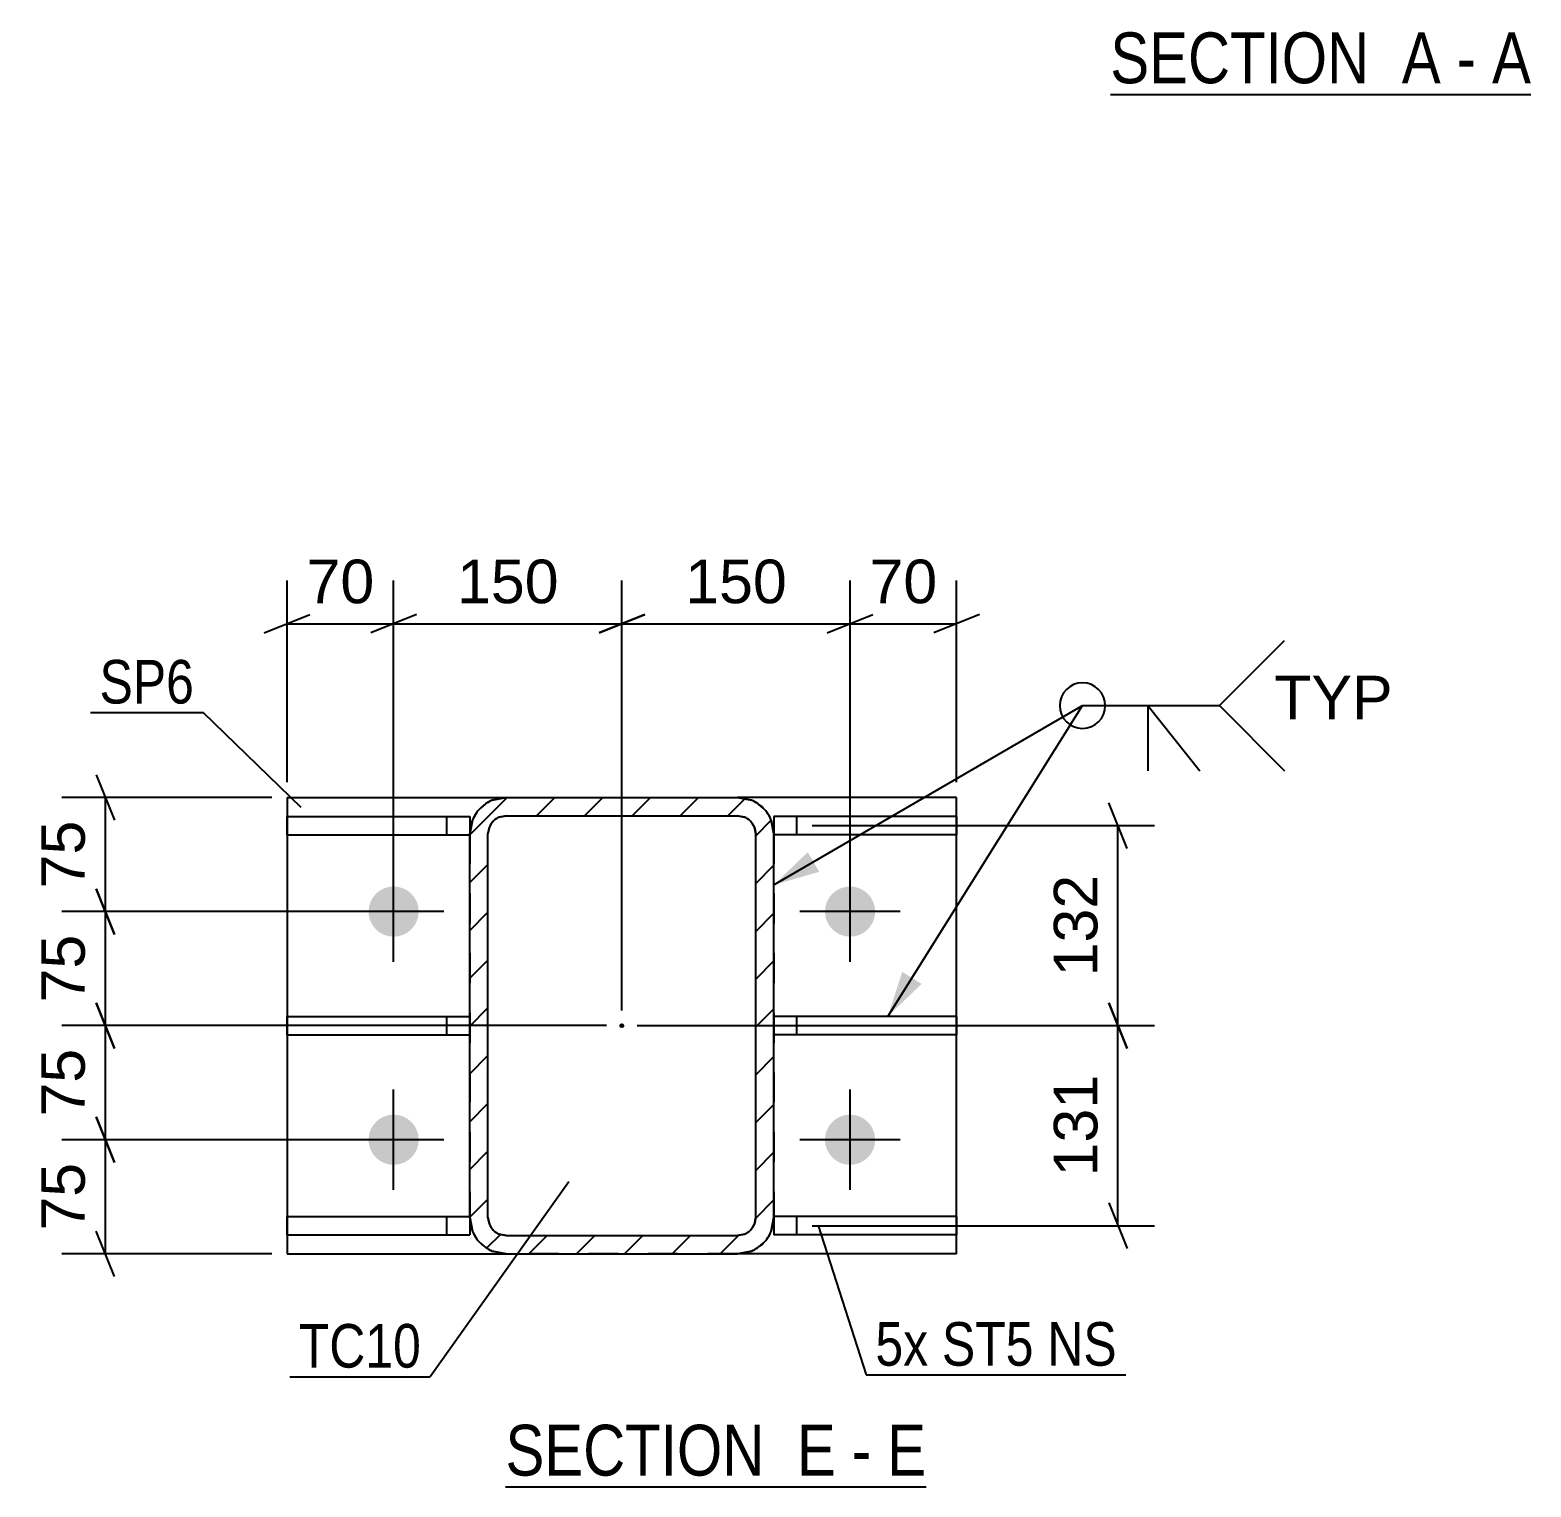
# Model space of a CAD drawing. Header units: millimetres. Extents: x 0 to 841, y 0 to 594.
# Drawn here: x 313.5 to 412.1, y 130.2 to 226 of the extents above; entities that cross this region are included whole.
import ezdxf

# ---------------------------------------------------------------- set-up
doc = ezdxf.new("R2010")
doc.units = ezdxf.units.MM
doc.linetypes.add('DXK_LINE_DOT2', pattern=[3.9198, 1.9599, -1.9599])
doc.linetypes.add('DXK_LINE_DOT3', pattern=[5.9187, 2.979, -0.9799, 0.9799, -0.9799])
doc.styles.add('Arial', font='ARIAL.TTF', dxfattribs={"height": 0.2})
doc.styles.add('Arial Narrow', font='ARIALN.TTF', dxfattribs={"height": 0.2})

# ---------------------------------------------------------------- blocks, each defined once
blk = doc.blocks.new('Unknown-256180323-17 - 1758')
at = {"color": 6, "linetype": 'Continuous'}
blk.add_line((384.471, 221.763), (412.117, 221.763), dxfattribs=at)
at = {"color": 0, "linetype": 'Continuous'}
for points in [[(402.579, 222.513), (402.579, 226.013), (384.471, 226.013), (384.471, 222.513)], [(406.186, 222.513), (406.186, 226.013), (403.629, 226.013), (403.629, 222.513)], [(408.511, 222.513), (408.511, 226.013), (407.236, 226.013), (407.236, 222.513)], [(412.117, 222.513), (412.117, 226.013), (409.561, 226.013), (409.561, 222.513)]]:
    blk.add_wipeout(points, dxfattribs=at)
at = {"color": 7, "linetype": 'Continuous', "style": 'Arial Narrow'}
for s, height, p in [('SECTION ', 3.3405, (384.471, 222.513)), ('A', 3.34, (403.629, 222.513)), ('A', 3.34, (409.561, 222.513)), ('-', 3.34, (407.236, 222.513))]:
    blk.add_text(s, height=height, dxfattribs=at).set_placement(p)
blk = doc.blocks.new('Unknown-256180323-23 - 4688')
at = {"color": 6, "linetype": 'Continuous'}
blk.add_line((344.719, 130.23), (372.365, 130.23), dxfattribs=at)
at = {"color": 0, "linetype": 'Continuous'}
for points in [[(362.827, 130.98), (362.827, 134.48), (344.719, 134.48), (344.719, 130.98)], [(366.434, 130.98), (366.434, 134.48), (363.877, 134.48), (363.877, 130.98)], [(368.759, 130.98), (368.759, 134.48), (367.484, 134.48), (367.484, 130.98)], [(372.365, 130.98), (372.365, 134.48), (369.809, 134.48), (369.809, 130.98)]]:
    blk.add_wipeout(points, dxfattribs=at)
at = {"color": 7, "linetype": 'Continuous', "style": 'Arial Narrow'}
for s, height, p in [('SECTION ', 3.3405, (344.719, 130.98)), ('E', 3.34, (363.877, 130.98)), ('E', 3.34, (369.809, 130.98)), ('-', 3.34, (367.484, 130.98))]:
    blk.add_text(s, height=height, dxfattribs=at).set_placement(p)
blk = doc.blocks.new('Part-256180323-4770 - 4688')
at = {"color": 2, "linetype": 'Continuous'}
for p, q in [((330.365, 159.959), (330.365, 161.159)), ((330.365, 161.159), (342.365, 161.159)), ((330.365, 159.959), (342.365, 159.959))]:
    blk.add_line(p, q, dxfattribs=at)
at = {"color": 7, "linetype": 'DXK_LINE_DOT2'}
for p, q in [((340.865, 159.959), (340.865, 161.159)), ((342.365, 161.159), (342.365, 159.959))]:
    blk.add_line(p, q, dxfattribs=at)
blk = doc.blocks.new('Bolt-256180323-4701 - 4688')
at = {"linetype": 'Continuous'}
for points in [[(335.715, 168.059, -1), (339.015, 168.059, -1)], [(365.715, 168.059, -1), (369.015, 168.059, -1)], [(335.715, 153.059, -1), (339.015, 153.059, -1)], [(365.715, 153.059, -1), (369.015, 153.059, -1)]]:
    blk.add_hatch(color=1, dxfattribs=at).paths.add_polyline_path(points)
at = {"color": 1, "linetype": 'Continuous'}
for p, q in [((337.365, 164.759), (337.365, 171.359)), ((367.365, 164.759), (367.365, 171.359)), ((340.665, 168.059), (334.065, 168.059)), ((370.665, 168.059), (364.065, 168.059)), ((337.365, 149.759), (337.365, 156.359)), ((367.365, 149.759), (367.365, 156.359)), ((340.665, 153.059), (334.065, 153.059)), ((370.665, 153.059), (364.065, 153.059))]:
    blk.add_line(p, q, dxfattribs=at)
blk = doc.blocks.new('Part-256180323-4765 - 4688')
at = {"color": 2, "linetype": 'Continuous'}
for p, q in [((374.365, 174.309), (362.365, 174.309)), ((362.365, 174.309), (362.365, 173.159)), ((374.365, 174.309), (374.365, 173.109)), ((374.365, 173.109), (362.365, 173.109))]:
    blk.add_line(p, q, dxfattribs=at)
at = {"color": 7, "linetype": 'DXK_LINE_DOT2'}
for p, q in [((363.865, 173.109), (363.865, 174.309)), ((362.365, 173.159), (362.365, 173.109))]:
    blk.add_line(p, q, dxfattribs=at)
blk = doc.blocks.new('Part-256180323-4717 - 4688')
at = {"color": 2, "linetype": 'Continuous'}
for p, q in [((330.365, 146.809), (330.365, 148.009)), ((330.365, 148.009), (342.365, 148.009)), ((342.365, 147.959), (342.365, 146.809)), ((330.365, 146.809), (342.365, 146.809))]:
    blk.add_line(p, q, dxfattribs=at)
at = {"color": 7, "linetype": 'DXK_LINE_DOT2'}
for p, q in [((340.865, 146.809), (340.865, 148.009)), ((342.365, 147.959), (342.365, 148.009)), ((342.365, 148.009), (342.365, 147.959))]:
    blk.add_line(p, q, dxfattribs=at)
blk = doc.blocks.new('Part-256180323-4755 - 4688')
at = {"color": 2, "linetype": 'Continuous'}
for p, q in [((374.365, 161.159), (362.365, 161.159)), ((374.365, 161.159), (374.365, 159.959)), ((374.365, 159.959), (362.365, 159.959))]:
    blk.add_line(p, q, dxfattribs=at)
at = {"color": 7, "linetype": 'DXK_LINE_DOT2'}
for p, q in [((362.365, 161.159), (362.365, 159.959)), ((363.865, 159.959), (363.865, 161.159))]:
    blk.add_line(p, q, dxfattribs=at)
blk = doc.blocks.new('Part-256180323-4760 - 4688')
at = {"color": 2, "linetype": 'Continuous'}
for p, q in [((374.365, 148.009), (362.365, 148.009)), ((374.365, 148.009), (374.365, 146.809)), ((362.365, 147.959), (362.365, 146.809)), ((374.365, 146.809), (362.365, 146.809))]:
    blk.add_line(p, q, dxfattribs=at)
at = {"color": 7, "linetype": 'DXK_LINE_DOT2'}
for p, q in [((362.365, 147.959), (362.365, 148.009)), ((362.365, 148.009), (362.365, 147.959)), ((363.865, 146.809), (363.865, 148.009))]:
    blk.add_line(p, q, dxfattribs=at)
blk = doc.blocks.new('Part-256180323-4775 - 4688')
at = {"color": 2, "linetype": 'Continuous'}
for p, q in [((330.365, 173.109), (330.365, 174.309)), ((330.365, 174.309), (342.365, 174.309)), ((342.365, 174.309), (342.365, 173.159)), ((330.365, 173.109), (342.365, 173.109))]:
    blk.add_line(p, q, dxfattribs=at)
at = {"color": 7, "linetype": 'DXK_LINE_DOT2'}
for p, q in [((340.865, 173.109), (340.865, 174.309)), ((342.365, 173.159), (342.365, 173.109))]:
    blk.add_line(p, q, dxfattribs=at)
blk = doc.blocks.new('Part-256180323-4805 - 4688')
at = {"color": 2, "linetype": 'Continuous'}
for p, q in [((330.365, 175.559), (330.365, 145.559)), ((330.365, 175.559), (344.765, 175.559)), ((374.365, 175.559), (359.965, 175.559)), ((374.365, 145.559), (374.365, 175.559)), ((330.365, 145.559), (344.765, 145.559)), ((374.365, 145.559), (359.965, 145.559))]:
    blk.add_line(p, q, dxfattribs=at)
at = {"color": 7, "linetype": 'DXK_LINE_DOT2'}
for p, q in [((344.765, 175.559), (359.965, 175.559)), ((359.965, 145.559), (344.765, 145.559))]:
    blk.add_line(p, q, dxfattribs=at)
blk = doc.blocks.new('Part-256180323-4812 - 4688')
at = {"linetype": 'Continuous'}
h = blk.add_hatch(dxfattribs=at)
h.set_pattern_fill('', scale=0.7, style=0, pattern_type=0)
h.set_pattern_definition([(45, (342.365, 147.9586), (-1.57154, 1.57154), [])])
h.paths.add_polyline_path([(342.365, 173.159), (342.365, 147.959), (342.548, 147.04), (343.068, 146.262), (343.847, 145.741), (344.765, 145.559), (359.965, 145.559), (360.883, 145.741), (361.662, 146.262), (362.182, 147.04), (362.365, 147.959), (362.365, 173.159), (362.182, 174.077), (361.662, 174.856), (360.883, 175.376), (359.965, 175.559), (344.765, 175.559), (343.847, 175.376), (343.068, 174.856), (342.548, 174.077)])
h.paths.add_polyline_path([(343.916, 174.007), (344.306, 174.267), (344.765, 174.359), (359.965, 174.359), (360.424, 174.267), (360.814, 174.007), (361.074, 173.618), (361.165, 173.159), (361.165, 147.959), (361.074, 147.499), (360.814, 147.11), (360.424, 146.85), (359.965, 146.759), (344.765, 146.759), (344.306, 146.85), (343.916, 147.11), (343.656, 147.499), (343.565, 147.959), (343.565, 173.159), (343.656, 173.618)])
blk.add_hatch(color=246, dxfattribs=at).paths.add_polyline_path([(352.365, 160.459, -1), (352.365, 160.659, -1)])
at = {"color": 7, "linetype": 'DXK_LINE_DOT2'}
for p, q in [((343.847, 175.376), (344.765, 175.559)), ((344.765, 175.559), (359.965, 175.559)), ((359.965, 175.559), (360.883, 175.376)), ((342.365, 173.159), (342.548, 174.077)), ((344.765, 174.359), (344.306, 174.267)), ((344.765, 174.359), (359.965, 174.359)), ((360.424, 174.267), (359.965, 174.359)), ((362.182, 174.077), (362.365, 173.159)), ((342.365, 173.159), (342.365, 147.959)), ((343.656, 173.618), (343.565, 173.159)), ((343.565, 147.959), (343.565, 173.159)), ((361.165, 173.159), (361.074, 173.618)), ((361.165, 147.959), (361.165, 173.159)), ((362.365, 173.159), (362.365, 147.959)), ((342.548, 147.04), (342.365, 147.959)), ((343.565, 147.959), (343.656, 147.499)), ((361.074, 147.499), (361.165, 147.959)), ((362.365, 147.959), (362.182, 147.04)), ((344.306, 146.85), (344.765, 146.759)), ((344.765, 146.759), (359.965, 146.759)), ((359.965, 146.759), (360.424, 146.85)), ((344.765, 145.559), (343.847, 145.741)), ((344.765, 145.559), (359.965, 145.559)), ((360.883, 145.741), (359.965, 145.559))]:
    blk.add_line(p, q, dxfattribs=at)
at = {"color": 2, "linetype": 'Continuous'}
for p, q in [((344.765, 175.559), (343.847, 175.376)), ((344.765, 175.559), (359.965, 175.559)), ((360.883, 175.376), (359.965, 175.559)), ((342.548, 174.077), (342.365, 173.159)), ((344.306, 174.267), (344.765, 174.359)), ((344.765, 174.359), (359.965, 174.359)), ((359.965, 174.359), (360.424, 174.267)), ((362.365, 173.159), (362.182, 174.077)), ((342.365, 147.959), (342.365, 173.159)), ((343.565, 173.159), (343.656, 173.618)), ((343.565, 147.959), (343.565, 173.159)), ((361.074, 173.618), (361.165, 173.159)), ((361.165, 147.959), (361.165, 173.159)), ((362.365, 147.959), (362.365, 173.159)), ((342.365, 147.959), (342.548, 147.04)), ((343.656, 147.499), (343.565, 147.959)), ((361.165, 147.959), (361.074, 147.499)), ((362.182, 147.04), (362.365, 147.959)), ((344.765, 146.759), (344.306, 146.85)), ((344.765, 146.759), (359.965, 146.759)), ((360.424, 146.85), (359.965, 146.759)), ((343.847, 145.741), (344.765, 145.559)), ((344.765, 145.559), (359.965, 145.559)), ((359.965, 145.559), (360.883, 145.741))]:
    blk.add_line(p, q, dxfattribs=at)
at = {"color": 7, "linetype": 'DXK_LINE_DOT3'}
blk.add_line((352.365, 160.559), (352.365, 160.559), dxfattribs=at)
at = {"color": 246, "linetype": 'DXK_LINE_DOT2'}
blk.add_line((352.365, 160.559), (352.365, 160.559), dxfattribs=at)
at = {"color": 246, "linetype": 'Continuous'}
blk.add_circle((352.365, 160.559), 0.1, dxfattribs=at)
at = {"color": 7, "linetype": 'DXK_LINE_DOT2'}
for centre, radius, start, end in [((344.765, 173.159), 2.4, 112.5, 157.5), ((359.965, 173.159), 2.4, 22.5, 67.5), ((344.765, 173.159), 1.2, 112.5, 157.5), ((359.965, 173.159), 1.2, 22.5, 67.5), ((344.765, 147.959), 2.4, 202.5, 247.5), ((344.765, 147.959), 1.2, 202.5, 247.5), ((359.965, 147.959), 1.2, 292.5, 337.5), ((359.965, 147.959), 2.4, 292.5, 337.5)]:
    blk.add_arc(centre, radius, start, end, dxfattribs=at)
at = {"color": 2, "linetype": 'Continuous'}
for centre, radius, start, end in [((344.765, 173.159), 2.4, 112.5, 157.5), ((359.965, 173.159), 2.4, 22.5, 67.5), ((344.765, 173.159), 1.2, 112.5, 157.5), ((359.965, 173.159), 1.2, 22.5, 67.5), ((344.765, 147.959), 2.4, 202.5, 247.5), ((344.765, 147.959), 1.2, 202.5, 247.5), ((359.965, 147.959), 1.2, 292.5, 337.5), ((359.965, 147.959), 2.4, 292.5, 337.5)]:
    blk.add_arc(centre, radius, start, end, dxfattribs=at)
blk = doc.blocks.new('StraightDimension-256180323-8141 - 4688')
at = {"color": 7, "linetype": 'Continuous'}
for p, q in [((317.818, 162.059), (319.018, 159.059)), ((351.365, 160.559), (315.568, 160.559)), ((318.418, 153.059), (318.418, 160.559)), ((319.018, 151.559), (317.818, 154.559)), ((336.365, 153.059), (315.568, 153.059))]:
    blk.add_line(p, q, dxfattribs=at)
at = {"color": 0}
blk.add_wipeout([(317.668, 159.632), (313.468, 159.632), (313.468, 153.985), (317.668, 153.985)], dxfattribs=at)
at = {"color": 3, "style": 'Arial'}
blk.add_text('75', height=2.8652, rotation=90.00021, dxfattribs=at).set_placement((317.068, 154.585))
blk = doc.blocks.new('StraightDimension-256180323-4829 - 4688')
at = {"color": 7, "linetype": 'Continuous'}
for p, q in [((352.365, 161.559), (352.365, 189.83)), ((367.365, 169.059), (367.365, 189.83)), ((353.865, 187.58), (350.865, 186.38)), ((365.865, 186.38), (368.865, 187.58)), ((352.365, 186.98), (367.365, 186.98))]:
    blk.add_line(p, q, dxfattribs=at)
at = {"color": 0}
blk.add_wipeout([(363.8, 187.73), (363.8, 191.93), (355.93, 191.93), (355.93, 187.73)], dxfattribs=at)
at = {"color": 3, "style": 'Arial'}
blk.add_text('150', height=2.8652, dxfattribs=at).set_placement((356.53, 188.33))
blk = doc.blocks.new('StraightDimension-256180323-4819 - 4688')
at = {"color": 7, "linetype": 'Continuous'}
for p, q in [((330.365, 176.559), (330.365, 189.83)), ((337.365, 169.059), (337.365, 189.83)), ((328.865, 186.38), (331.865, 187.58)), ((338.865, 187.58), (335.865, 186.38)), ((330.365, 186.98), (337.365, 186.98))]:
    blk.add_line(p, q, dxfattribs=at)
at = {"color": 0}
blk.add_wipeout([(336.689, 187.73), (336.689, 191.93), (331.041, 191.93), (331.041, 187.73)], dxfattribs=at)
at = {"color": 3, "style": 'Arial'}
blk.add_text('70', height=2.8652, dxfattribs=at).set_placement((331.641, 188.33))
blk = doc.blocks.new('StraightDimension-256180323-8139 - 4688')
at = {"color": 7, "linetype": 'Continuous'}
for p, q in [((317.818, 177.059), (319.018, 174.059)), ((329.365, 175.559), (315.568, 175.559)), ((318.418, 168.059), (318.418, 175.559)), ((319.018, 166.559), (317.818, 169.559)), ((336.365, 168.059), (315.568, 168.059))]:
    blk.add_line(p, q, dxfattribs=at)
at = {"color": 0}
blk.add_wipeout([(317.668, 174.632), (313.468, 174.632), (313.468, 168.985), (317.668, 168.985)], dxfattribs=at)
at = {"color": 3, "style": 'Arial'}
blk.add_text('75', height=2.8652, rotation=90.00021, dxfattribs=at).set_placement((317.068, 169.585))
blk = doc.blocks.new('StraightDimension-256180323-8140 - 4688')
at = {"color": 7, "linetype": 'Continuous'}
for p, q in [((317.818, 169.559), (319.018, 166.559)), ((336.365, 168.059), (315.568, 168.059)), ((318.418, 160.559), (318.418, 168.059)), ((319.018, 159.059), (317.818, 162.059)), ((351.365, 160.559), (315.568, 160.559))]:
    blk.add_line(p, q, dxfattribs=at)
at = {"color": 0}
blk.add_wipeout([(317.668, 167.132), (313.468, 167.132), (313.468, 161.485), (317.668, 161.485)], dxfattribs=at)
at = {"color": 3, "style": 'Arial'}
blk.add_text('75', height=2.8652, rotation=90.00021, dxfattribs=at).set_placement((317.068, 162.085))
blk = doc.blocks.new('StraightDimension-256180323-10118 - 4688')
at = {"color": 7, "linetype": 'Continuous'}
for p, q in [((385.57, 159.059), (384.37, 162.059)), ((353.365, 160.559), (387.37, 160.559)), ((384.97, 147.409), (384.97, 160.559)), ((384.37, 148.909), (385.57, 145.909)), ((364.865, 147.409), (387.37, 147.409))]:
    blk.add_line(p, q, dxfattribs=at)
at = {"color": 0}
blk.add_wipeout([(384.22, 157.919), (380.02, 157.919), (380.02, 150.048), (384.22, 150.048)], dxfattribs=at)
at = {"color": 3, "style": 'Arial'}
blk.add_text('131', height=2.8652, rotation=90.00021, dxfattribs=at).set_placement((383.62, 150.648))
blk = doc.blocks.new('StraightDimension-256180323-4840 - 4688')
at = {"color": 7, "linetype": 'Continuous'}
for p, q in [((337.365, 169.059), (337.365, 189.83)), ((352.365, 161.559), (352.365, 189.83)), ((338.865, 187.58), (335.865, 186.38)), ((350.865, 186.38), (353.865, 187.58)), ((337.365, 186.98), (352.365, 186.98))]:
    blk.add_line(p, q, dxfattribs=at)
at = {"color": 0}
blk.add_wipeout([(348.8, 187.73), (348.8, 191.93), (340.93, 191.93), (340.93, 187.73)], dxfattribs=at)
at = {"color": 3, "style": 'Arial'}
blk.add_text('150', height=2.8652, dxfattribs=at).set_placement((341.53, 188.33))
blk = doc.blocks.new('StraightDimension-256180323-4851 - 4688')
at = {"color": 7, "linetype": 'Continuous'}
for p, q in [((367.365, 169.059), (367.365, 189.83)), ((374.365, 176.559), (374.365, 189.83)), ((365.865, 186.38), (368.865, 187.58)), ((375.865, 187.58), (372.865, 186.38)), ((367.365, 186.98), (374.365, 186.98))]:
    blk.add_line(p, q, dxfattribs=at)
at = {"color": 0}
blk.add_wipeout([(373.689, 187.73), (373.689, 191.93), (368.041, 191.93), (368.041, 187.73)], dxfattribs=at)
at = {"color": 3, "style": 'Arial'}
blk.add_text('70', height=2.8652, dxfattribs=at).set_placement((368.641, 188.33))
blk = doc.blocks.new('StraightDimension-256180323-8142 - 4688')
at = {"color": 7, "linetype": 'Continuous'}
for p, q in [((317.818, 154.559), (319.018, 151.559)), ((336.365, 153.059), (315.568, 153.059)), ((318.418, 145.559), (318.418, 153.059)), ((319.018, 144.059), (317.818, 147.059)), ((329.365, 145.559), (315.568, 145.559))]:
    blk.add_line(p, q, dxfattribs=at)
at = {"color": 0}
blk.add_wipeout([(317.668, 152.132), (313.468, 152.132), (313.468, 146.485), (317.668, 146.485)], dxfattribs=at)
at = {"color": 3, "style": 'Arial'}
blk.add_text('75', height=2.8652, rotation=90.00021, dxfattribs=at).set_placement((317.068, 147.085))
blk = doc.blocks.new('StraightDimension-256180323-10117 - 4688')
at = {"color": 7, "linetype": 'Continuous'}
for p, q in [((385.57, 172.209), (384.37, 175.209)), ((364.865, 173.709), (387.37, 173.709)), ((384.97, 160.559), (384.97, 173.709)), ((384.37, 162.059), (385.57, 159.059)), ((353.365, 160.559), (387.37, 160.559))]:
    blk.add_line(p, q, dxfattribs=at)
at = {"color": 0}
blk.add_wipeout([(384.22, 171.069), (380.02, 171.069), (380.02, 163.198), (384.22, 163.198)], dxfattribs=at)
at = {"color": 3, "style": 'Arial'}
blk.add_text('132', height=2.8652, rotation=90.00021, dxfattribs=at).set_placement((383.62, 163.798))
blk = doc.blocks.new('MarkSet-256180323-4950 - 4688')
at = {"color": 30, "linetype": 'Continuous'}
for p, q in [((365.27, 147.422), (368.432, 137.605)), ((368.432, 137.605), (385.495, 137.605))]:
    blk.add_line(p, q, dxfattribs=at)
at = {"color": 0}
for points in [[(372.504, 138.205), (372.504, 141.205), (369.032, 141.205), (369.032, 138.205)], [(379.43, 138.205), (379.43, 141.205), (373.404, 141.205), (373.404, 138.205)], [(384.895, 138.205), (384.895, 141.205), (380.33, 141.205), (380.33, 138.205)]]:
    blk.add_wipeout(points, dxfattribs=at)
for points in [[(372.504, 138.205), (372.504, 141.205), (369.032, 141.205), (369.032, 138.205)], [(379.43, 138.205), (379.43, 141.205), (373.404, 141.205), (373.404, 138.205)], [(384.895, 138.205), (384.895, 141.205), (380.33, 141.205), (380.33, 138.205)]]:
    blk.add_wipeout(points, dxfattribs=at)
at = {"color": 3, "style": 'Arial Narrow'}
for s, p in [('ST5', (373.404, 138.205)), ('NS', (380.33, 138.205)), ('5x', (369.032, 138.205))]:
    blk.add_text(s, height=2.8633, dxfattribs=at).set_placement(p)
blk = doc.blocks.new('WeldMark-256180323-10150 - 4688')
at = {"linetype": 'Continuous'}
for points in [[(365.336, 170.672), (362.365, 169.813), (364.582, 171.969)], [(372.068, 163.303), (369.84, 161.159), (370.797, 164.099)]]:
    blk.add_hatch(color=30, dxfattribs=at).paths.add_polyline_path(points)
at = {"color": 30, "linetype": 'Continuous'}
for p, q in [((362.365, 169.813), (382.641, 181.598)), ((369.84, 161.159), (382.641, 181.598)), ((382.641, 181.598), (391.641, 181.598))]:
    blk.add_line(p, q, dxfattribs=at)
at = {"color": 3, "linetype": 'Continuous'}
for q in [(390.355, 177.312), (386.927, 177.312)]:
    blk.add_line((386.927, 181.598), q, dxfattribs=at)
for start, end in [(90, 270), (270, 90)]:
    blk.add_arc((382.641, 181.598), 1.5, start, end, dxfattribs=at)
at = {"color": 0, "linetype": 'Continuous'}
blk.add_wipeout([(403.017, 180.698), (403.017, 183.698), (395.241, 183.698), (395.241, 180.698)], dxfattribs=at)
blk.add_wipeout([(403.017, 180.698), (403.017, 183.698), (395.241, 183.698), (395.241, 180.698)], dxfattribs=at)
at = {"color": 3, "linetype": 'Continuous'}
for q in [(395.927, 185.883), (395.927, 177.312)]:
    blk.add_line((391.641, 181.598), q, dxfattribs=at)
at = {"color": 3, "linetype": 'Continuous', "style": 'Arial'}
blk.add_text('TYP', height=2.8652, dxfattribs=at).set_placement((395.241, 180.698))
blk = doc.blocks.new('Mark-256180323-4801 - 4688')
at = {"color": 30, "linetype": 'Continuous'}
for p in [(317.437, 181.137), (331.296, 174.909)]:
    blk.add_line(p, (324.848, 181.137), dxfattribs=at)
at = {"color": 0}
blk.add_wipeout([(324.248, 181.737), (324.248, 184.737), (318.037, 184.737), (318.037, 181.737)], dxfattribs=at)
blk.add_wipeout([(324.248, 181.737), (324.248, 184.737), (318.037, 184.737), (318.037, 181.737)], dxfattribs=at)
at = {"color": 3, "style": 'Arial Narrow'}
blk.add_text('SP6', height=2.8633, dxfattribs=at).set_placement((318.037, 181.737))
blk = doc.blocks.new('Mark-256180323-4808 - 4688')
at = {"color": 30, "linetype": 'Continuous'}
for p in [(348.878, 150.282), (330.534, 137.48)]:
    blk.add_line(p, (339.77, 137.48), dxfattribs=at)
at = {"color": 0}
blk.add_wipeout([(339.17, 138.08), (339.17, 141.08), (331.134, 141.08), (331.134, 138.08)], dxfattribs=at)
blk.add_wipeout([(339.17, 138.08), (339.17, 141.08), (331.134, 141.08), (331.134, 138.08)], dxfattribs=at)
at = {"color": 3, "style": 'Arial Narrow'}
blk.add_text('TC10', height=2.8633, dxfattribs=at).set_placement((331.134, 138.08))

msp = doc.modelspace()

# ---------------------------------------------------------------- block references
for name in ['Unknown-256180323-17 - 1758', 'Part-256180323-4805 - 4688', 'Part-256180323-4812 - 4688', 'Part-256180323-4775 - 4688', 'Part-256180323-4765 - 4688', 'Bolt-256180323-4701 - 4688', 'Part-256180323-4770 - 4688', 'Part-256180323-4755 - 4688', 'Part-256180323-4717 - 4688', 'Part-256180323-4760 - 4688', 'Unknown-256180323-23 - 4688']:
    msp.add_blockref(name, (0, 0))

# ---------------------------------------------------------------- next in the draw order: block references
for name in ['StraightDimension-256180323-4819 - 4688', 'StraightDimension-256180323-8141 - 4688']:
    msp.add_blockref(name, (0, 0))

# ---------------------------------------------------------------- next in the draw order: block references
for name in ['StraightDimension-256180323-4829 - 4688', 'StraightDimension-256180323-8139 - 4688', 'StraightDimension-256180323-8142 - 4688']:
    msp.add_blockref(name, (0, 0))

# ---------------------------------------------------------------- next in the draw order: block references
for name in ['StraightDimension-256180323-4851 - 4688', 'Mark-256180323-4801 - 4688', 'StraightDimension-256180323-8140 - 4688', 'StraightDimension-256180323-10118 - 4688', 'Mark-256180323-4808 - 4688']:
    msp.add_blockref(name, (0, 0))

# ---------------------------------------------------------------- next in the draw order: block references
for name in ['StraightDimension-256180323-4840 - 4688', 'MarkSet-256180323-4950 - 4688']:
    msp.add_blockref(name, (0, 0))

# ---------------------------------------------------------------- next in the draw order: block references
msp.add_blockref('StraightDimension-256180323-10117 - 4688', (0, 0))

# ---------------------------------------------------------------- next in the draw order: block references
msp.add_blockref('WeldMark-256180323-10150 - 4688', (0, 0))

doc.saveas('drawing.dxf')
